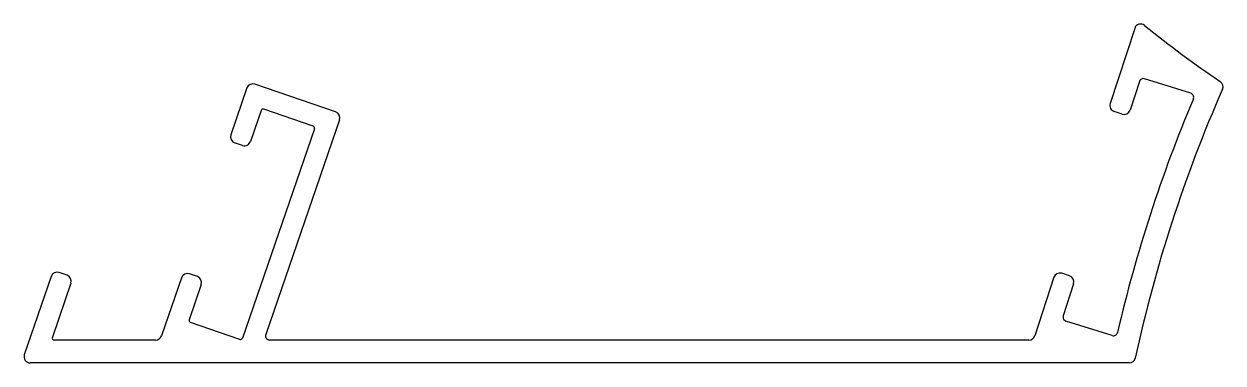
# Model space of a CAD drawing. Extents: x 1202.8 to 1260.3, y 1761.4 to 1777.6.
import ezdxf

# ---------------------------------------------------------------- set-up
doc = ezdxf.new("R2010")
doc.units = 0
doc.layers.get('0').update_dxf_attribs({"linetype": 'CONTINUOUS'})

msp = doc.modelspace()

# ---------------------------------------------------------------- linework, layer by layer
for p, q in [((1256.025, 1777.391), (1254.853, 1773.789)), ((1258.716, 1774.282), (1256.5, 1774.978)), ((1213.452, 1774.537), (1212.68, 1772.296)), ((1217.71, 1773.387), (1213.834, 1774.723)), ((1256.25, 1774.849), (1255.804, 1773.479)), ((1214.139, 1773.459), (1213.625, 1771.97)), ((1216.629, 1772.707), (1214.266, 1773.521)), ((1255.426, 1773.287), (1255.046, 1773.411)), ((1217.896, 1773.006), (1214.355, 1762.731)), ((1216.691, 1772.579), (1213.237, 1762.558)), ((1213.244, 1771.784), (1212.866, 1771.915)), ((1204.071, 1765.51), (1202.78, 1761.764)), ((1205.017, 1765.184), (1204.126, 1762.598)), ((1204.831, 1765.565), (1204.453, 1765.695)), ((1210.318, 1765.444), (1209.362, 1762.668)), ((1211.078, 1765.5), (1210.7, 1765.63)), ((1252.147, 1765.468), (1251.238, 1762.673)), ((1252.905, 1765.537), (1252.525, 1765.66)), ((1211.264, 1765.118), (1210.685, 1763.438)), ((1253.098, 1765.159), (1252.599, 1763.627)), ((1213.11, 1762.496), (1210.746, 1763.311)), ((1254.947, 1762.678), (1252.73, 1763.374)), ((1209.078, 1762.466), (1204.22, 1762.466)), ((1250.952, 1762.466), (1214.544, 1762.466)), ((1255.762, 1761.366), (1203.064, 1761.366))]:
    msp.add_line(p, q)
for centre, radius, start, end in [((1256.31, 1777.298), 0.3, 50.87739, 161.98209), ((1288.218, 1816.529), 50.268, 230.87739, 236.02819), ((1256.44, 1774.787), 0.2, 72.58209, 161.98209), ((1213.736, 1774.439), 0.3, 70.98209, 160.98209), ((1321.776, 1747.366), 67.245, 156.22931, 167.77772), ((1259.961, 1774.592), 0.3, 336.22931, 56.02819), ((1255.139, 1773.696), 0.3, 161.98209, 251.98209), ((1321.776, 1747.366), 68.345, 157.0521, 166.92828), ((1258.656, 1774.092), 0.2, 337.0521, 72.58209), ((1214.233, 1773.427), 0.1, 70.98209, 160.98209), ((1217.612, 1773.103), 0.3, 340.98209, 70.98209), ((1255.519, 1773.572), 0.3, 251.98209, 341.98209), ((1216.597, 1772.612), 0.1, 340.98209, 70.98209), ((1212.964, 1772.198), 0.3, 160.98209, 250.98209), ((1213.342, 1772.068), 0.3, 250.98209, 340.98209), ((1204.355, 1765.412), 0.3, 70.98209, 160.98209), ((1204.733, 1765.281), 0.3, 340.98209, 70.98209), ((1210.602, 1765.347), 0.3, 70.98209, 160.98209), ((1210.98, 1765.216), 0.3, 340.98209, 70.98209), ((1252.432, 1765.375), 0.3, 71.98209, 161.98209), ((1252.812, 1765.251), 0.3, 341.98209, 71.98209), ((1210.779, 1763.405), 0.1, 160.98209, 250.98209), ((1252.79, 1763.565), 0.2, 161.98209, 252.58209), ((1204.22, 1762.566), 0.1, 160.98209, 270), ((1209.078, 1762.766), 0.3, 270, 340.98209), ((1213.143, 1762.591), 0.1, 250.98209, 340.98209), ((1214.544, 1762.666), 0.2, 160.98209, 270), ((1250.952, 1762.766), 0.3, 270, 341.98209), ((1255.007, 1762.869), 0.2, 252.58209, 346.92828), ((1203.064, 1761.666), 0.3, 160.98209, 270), ((1255.762, 1761.666), 0.3, 270, 347.77772)]:
    msp.add_arc(centre, radius, start, end)

doc.saveas('drawing.dxf')
